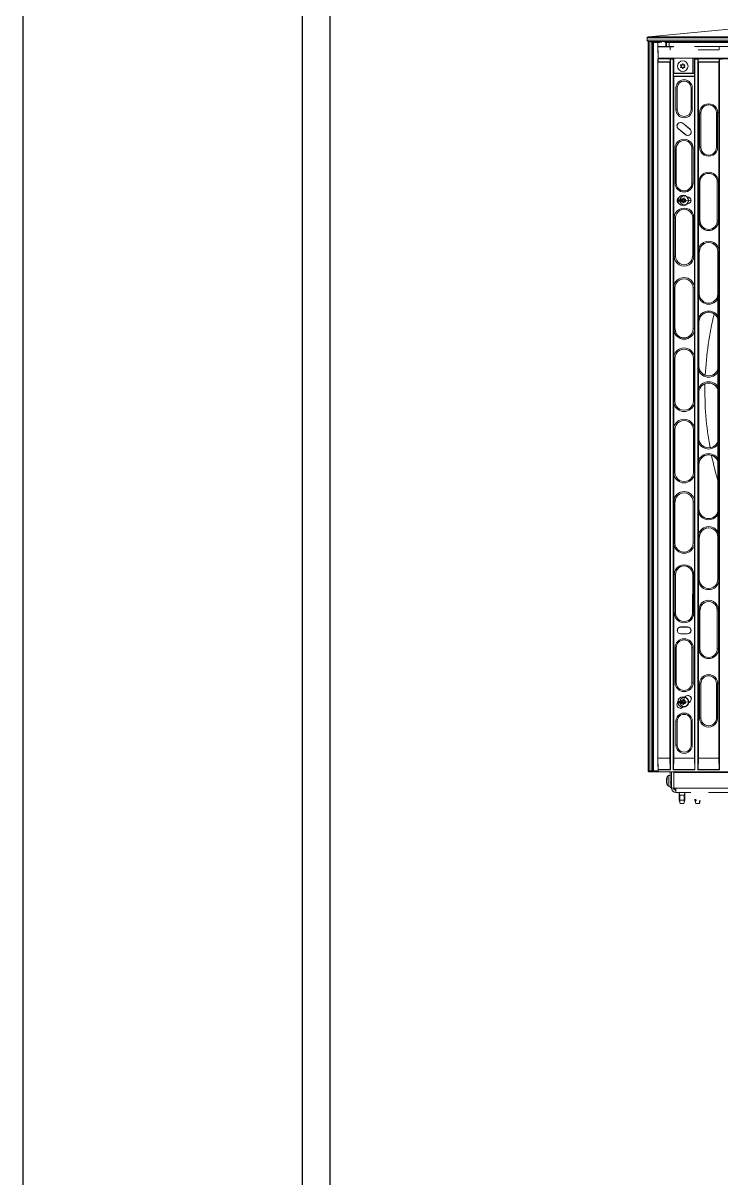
# Model space of a CAD drawing. Extents: x 43000 to 200282, y 3579 to 63943.
# Drawn here: x 111943 to 113194, y 33103 to 35173 of the extents above; entities that cross this region are included whole.
import ezdxf

# ---------------------------------------------------------------- set-up
doc = ezdxf.new("R2010")
doc.units = 0
doc.header["$MEASUREMENT"] = 0
doc.linetypes.add('PDF_IMPORT', pattern=[1, 0.8, -0.2])
doc.layers.get('0').update_dxf_attribs({"linetype": 'CONTINUOUS'})
doc.layers.add('NETLAC', color=6, linetype='CONTINUOUS', plot=False)
doc.layers.add('PDF5_Geometry', color=7, linetype='CONTINUOUS')

# ---------------------------------------------------------------- blocks, each defined once
blk = doc.blocks.new('pohlad vonkajšia')
at = {"layer": 'PDF5_Geometry', "lineweight": 13}
for points in [[(15997.3, 2769.8), (16078.9, 2777.6), (16160.4, 2782.3), (16241.9, 2784.7), (16323.3, 2785.7), (16404.8, 2786), (16486.3, 2786.1), (16567.8, 2786.1), (16567.8, 2784.3), (16567.8, 2778.9), (16567.8, 2769.8)], [(15996.8, 2766.9), (15996, 2766.9), (15996, 2768.9), (15996.8, 2768.9)], [(15996.8, 2766.8), (15996.6, 2765.9), (15996.8, 2765.8), (15996.8, 2765.8), (17138.8, 2765.8), (17138.9, 2765.9), (17138.9, 2765.8), (17139, 2765.9), (17138.9, 2766.8)], [(17139.7, 2768.9), (17139.7, 2766.9), (17138.9, 2766.9), (15996.8, 2766.9), (15996.8, 2766.8)], [(15997.8, 2112.1), (15997.1, 2112.1), (15996.8, 2112.1), (15996.8, 2765.8)], [(15996.8, 2764.8), (15996.8, 2764.8)], [(16007.7, 2765.8), (16000.7, 2765.8), (16000.2, 2765.8), (15997.8, 2765.8)], [(15997.8, 2765.8), (15997.8, 2765.8)], [(15997.8, 2765.8), (15997.8, 2112.1), (15999.7, 2112.1), (16000.4, 2112.1), (16000.7, 2112.1), (16001, 2112.1), (16001.7, 2112.1), (16005.9, 2112.1), (16001.7, 2112.1), (16001.7, 2765.8)], [(15999.7, 2764.8), (16000.4, 2764.8), (16000.7, 2764.8), (16001, 2764.8), (16001.7, 2764.8), (16007.7, 2764.8), (16007.7, 2765.8), (16008.7, 2765.8), (16015.8, 2765.8), (16015.8, 2765.6), (16015.8, 2764.8), (16013.2, 2764.8), (16012.9, 2764.8), (16012.7, 2764.8), (16012.4, 2764.8), (16011.8, 2764.8)], [(15999.7, 2112.1), (15999.7, 2765.8)], [(15999.7, 2764.8), (15999.7, 2764.8)], [(16000.2, 2764.8), (16000.2, 2765.8)], [(16002.5, 2765.8), (16002.5, 2765.8)], [(16005.6, 2765.8), (16005.6, 2762.9), (16005.9, 2752.8), (16005.9, 2752.6), (16005.9, 2752.5), (16005.9, 2750.7)], [(16005.6, 2765.8), (16005.6, 2759.8), (16005.6, 2759.8), (16005.9, 2750.7)], [(16008.7, 2764.8), (16008.7, 2765.8)], [(16012, 2765.8), (16012, 2765.8)], [(16012.7, 2764.8), (16012.7, 2761.1)], [(16015.8, 2764.8), (16013.2, 2764.8), (16013.2, 2761.1)], [(16014.7, 2765.8), (16014.7, 2765.8)], [(17113.2, 2765.8), (17113.2, 2765.6), (17113.2, 2764.8), (16015.8, 2764.8), (16015.8, 2761.1)], [(16019.9, 2761.1), (16005.6, 2761.1)], [(16019.4, 2760.8), (16016.8, 2760.8), (16016.7, 2760.8), (16016.6, 2760.8), (16016.5, 2760.9), (16005.8, 2760.9)], [(16016.5, 2760.9), (16016.5, 2758.3), (16016.3, 2758.1)], [(16657.3, 2761.1), (16038.3, 2761.1)], [(16041.4, 2760.8), (16041.5, 2760.8), (16041.6, 2760.8), (16041.7, 2760.9)], [(16060.4, 2758.3), (16041.7, 2758.3)], [(16060.4, 2760.9), (16060.4, 2758.3), (16060.2, 2758.1)], [(16005.9, 2111.3), (16005.6, 2120.3), (16005.6, 2120.4), (16005.6, 2747.8), (16005.6, 2750.3), (16005.8, 2750.1), (16005.8, 2747.5), (16005.6, 2747.3), (16005.6, 2123.4), (16005.9, 2113.4), (16005.9, 2113.2), (16005.9, 2113), (16005.9, 2111.2)], [(16019.9, 2750.3), (16005.6, 2750.3)], [(16005.6, 2747.3), (16016.3, 2747.3), (16016.3, 2123.4), (16005.6, 2123.4)], [(16019.6, 2750), (16019.5, 2750), (16019.4, 2750), (16016.8, 2750), (16016.7, 2750), (16016.6, 2750), (16016.5, 2750.1), (16005.8, 2750.1)], [(16016.5, 2747.5), (16005.8, 2747.5)], [(16005.9, 2750.7), (16005.9, 2750.7), (16005.9, 2750.7)], [(16675.7, 2750.7), (16005.9, 2750.7), (16675.7, 2750.7)], [(16016.8, 2750), (16016.8, 2113), (16005.9, 2113)], [(16016.5, 2750.1), (16016.5, 2747.5), (16016.3, 2747.3)], [(16016.6, 2750), (16016.6, 2113.4), (16016.3, 2123.4)], [(16016.7, 2750), (16016.7, 2113.2), (16016.8, 2113)], [(16038.8, 2750), (16038.8, 2113), (16019.4, 2113), (16019.4, 2750)], [(16019.4, 2113), (16019.5, 2113.2), (16019.5, 2750)], [(16038.5, 2737.1), (16019.7, 2737.1), (16019.9, 2737.4), (16019.9, 2749.7), (16019.9, 2750.3), (16019.6, 2750), (16019.6, 2113.4), (16019.9, 2123.4)], [(16037, 2737.4), (16037, 2750.7)], [(16038.2, 2750.7), (16038.2, 2737.4)], [(16038.3, 2734.4), (16038.5, 2734.6), (16038.5, 2737.1), (16038.3, 2737.4), (16038.3, 2749.7), (16038.3, 2750.3), (16038.6, 2750)], [(16657.3, 2750.3), (16038.3, 2750.3)], [(16063.3, 2750), (16060.8, 2750), (16060.7, 2750), (16060.6, 2750), (16060.4, 2750.1), (16041.7, 2750.1), (16041.6, 2750), (16041.5, 2750), (16041.4, 2750), (16038.8, 2750), (16038.7, 2750), (16038.6, 2750), (16038.6, 2113.4), (16038.3, 2123.4)], [(16038.7, 2750), (16038.7, 2113.2), (16038.8, 2113)], [(16060.8, 2750), (16060.8, 2113), (16041.4, 2113), (16041.4, 2750)], [(16041.4, 2113), (16041.5, 2113.2), (16041.5, 2750)], [(16041.6, 2750), (16041.6, 2113.4), (16060.6, 2113.4)], [(16041.9, 2747.3), (16041.7, 2747.5), (16041.7, 2750.1)], [(16060.4, 2747.5), (16041.7, 2747.5)], [(16060.8, 2113), (16060.7, 2113.2), (16060.7, 2750)], [(16019.7, 2737.1), (16019.7, 2734.6), (16019.9, 2734.4)], [(16019.7, 2734.6), (16038.5, 2734.6)], [(16038.3, 2737.4), (16019.9, 2737.4)], [(16022.9, 2724.1), (16022.9, 2704.7), (16022.9, 2724.1)], [(16058, 2670.9), (16058, 2701.9), (16058, 2670.9)], [(16023.3, 2623), (16035.1, 2623.6), (16023.3, 2623)], [(16027.9, 2622.5), (16024.4, 2622.5)], [(16031.8, 2620.2), (16032.2, 2620.2), (16032.2, 2620.1), (16031.7, 2620.1)], [(16031.8, 2626.4), (16032.2, 2626.4), (16032.2, 2626.3), (16031.8, 2626.3)], [(16036.8, 2573.3), (16036.8, 2607.7), (16036.8, 2573.3)], [(16041.9, 2577.3), (16041.9, 2539.7), (16041.9, 2537.5), (16041.9, 2537.5), (16041.9, 2517.9), (16041.9, 2517.1), (16041.9, 2514.4), (16041.9, 2474.8), (16041.9, 2472.6), (16041.9, 2471.2), (16041.9, 2454.7), (16041.9, 2453.7), (16041.9, 2450.8), (16041.9, 2410.5), (16041.9, 2408.3), (16041.9, 2406.6), (16041.9, 2390), (16041.9, 2389.3), (16041.9, 2386.5), (16041.9, 2346.9), (16041.9, 2344.7), (16041.9, 2343.3), (16041.9, 2323.8), (16041.9, 2322.3), (16041.9, 2321.5), (16041.9, 2283.9), (16041.9, 2281.7), (16041.9, 2281.7), (16041.9, 2123.4), (16041.6, 2113.4)], [(16060.2, 2539.7), (16059.7, 2539.7), (16059.4, 2539.7), (16059.4, 2577.3), (16059.7, 2577.3), (16060.2, 2577.3)], [(16038.3, 2508.2), (16037.6, 2508.2), (16037.2, 2508.2), (16037.2, 2544.9), (16037.6, 2544.9), (16038.3, 2544.9)], [(16041.9, 2474.8), (16042.2, 2474.8), (16042.3, 2474.8), (16042.3, 2514.4), (16042.2, 2514.4), (16041.9, 2514.4)], [(16060.2, 2474.8), (16059.9, 2474.8), (16059.8, 2474.8), (16059.8, 2514.4), (16059.9, 2514.4), (16060.2, 2514.4)], [(16019.9, 2443.6), (16020.4, 2443.6), (16020.7, 2443.6), (16020.7, 2481.6), (16020.4, 2481.6), (16019.9, 2481.6)], [(16038.3, 2443.6), (16037.7, 2443.6), (16037.5, 2443.6), (16037.5, 2481.6), (16037.7, 2481.6), (16038.3, 2481.6)], [(16041.9, 2410.5), (16042.1, 2410.5), (16042.2, 2410.5), (16042.2, 2450.8), (16042.1, 2450.8), (16041.9, 2450.8)], [(16060.2, 2410.5), (16060, 2410.5), (16059.9, 2410.5), (16059.9, 2450.8), (16060, 2450.8), (16060.2, 2450.8)], [(16019.9, 2417.7), (16020.4, 2417.7), (16020.7, 2417.7), (16020.7, 2379.7), (16020.4, 2379.7), (16019.9, 2379.7)], [(16038.3, 2417.7), (16037.7, 2417.7), (16037.5, 2417.7), (16037.5, 2379.7), (16037.7, 2379.7), (16038.3, 2379.7)], [(16041.9, 2386.5), (16042.2, 2386.5), (16042.3, 2386.5), (16042.3, 2346.9), (16042.2, 2346.9), (16041.9, 2346.9)], [(16060.2, 2386.5), (16059.9, 2386.5), (16059.8, 2386.5), (16059.8, 2346.9), (16059.9, 2346.9), (16060.2, 2346.9)], [(16019.9, 2353.1), (16020.6, 2353.1), (16020.9, 2353.1), (16020.9, 2316.3), (16020.6, 2316.3), (16019.9, 2316.3)], [(16038.3, 2353.1), (16037.6, 2353.1), (16037.2, 2353.1), (16037.2, 2316.3), (16037.6, 2316.3), (16038.3, 2316.3)], [(16041.9, 2321.5), (16042.5, 2321.5), (16042.7, 2321.5), (16042.7, 2283.9), (16042.5, 2283.9), (16041.9, 2283.9)], [(16060.2, 2321.5), (16059.7, 2321.5), (16059.4, 2321.5), (16059.4, 2283.9), (16059.7, 2283.9), (16060.2, 2283.9)], [(16058.8, 2221.4), (16058.8, 2256.1), (16058.8, 2221.4)], [(16036.1, 2191.2), (16036.1, 2222.4), (16036.1, 2191.2)], [(16023.3, 2173.4), (16035.1, 2174.1), (16023.3, 2173.4)], [(16029.6, 2178.3), (16030.5, 2179), (16030.6, 2178.9), (16029.8, 2178.2)], [(16032.9, 2173), (16034.3, 2174.1), (16034.4, 2174), (16032.8, 2172.8)], [(16028, 2169), (16027.6, 2168.8), (16027.6, 2168.9), (16027.8, 2169)], [(16022.9, 2156.5), (16022.9, 2135.1), (16022.9, 2156.5)], [(16035.3, 2135.1), (16035.3, 2156.5), (16035.3, 2135.1)], [(16060.2, 2123.4), (16041.9, 2123.4)], [(15996.8, 2112.1), (15996.8, 2112.1)], [(16005.9, 2113.4), (16016.6, 2113.4)], [(16016.7, 2113.2), (16005.9, 2113.2)], [(16005.9, 2111.2), (16005.9, 2111.3), (16005.9, 2111.2)], [(16675.7, 2111.2), (16005.9, 2111.2), (16675.7, 2111.2)], [(16038.7, 2113.2), (16019.5, 2113.2)], [(16019.6, 2113.4), (16038.6, 2113.4)], [(16060.7, 2113.2), (16041.5, 2113.2)], [(15997.8, 2111.1), (15997.8, 2111.1)], [(16015.7, 2111.1), (16000.7, 2111.1)], [(16010.7, 2111.1), (16010.7, 2111.1)], [(16013.5, 2104.2), (16013.3, 2104.2), (16013.3, 2104.2), (16013.4, 2104.2), (16013.4, 2104.3), (16013.5, 2104.3), (16013.5, 2104.3), (16013.5, 2104.3), (16013.5, 2104.2), (16013.5, 2104.2), (16013.5, 2104.1), (16013.5, 2104.1), (16013.5, 2104), (16013.4, 2103.9), (16013.4, 2103.8), (16013.3, 2103.6), (16013.3, 2103.5), (16013.3, 2103.3), (16013.3, 2103.2), (16013.3, 2103), (16013.3, 2102.9), (16013.3, 2102.8), (16013.3, 2102.7), (16013.4, 2102.5), (16013.4, 2102.4), (16013.5, 2102.2), (16013.5, 2102.2), (16013.5, 2102.1), (16013.5, 2102), (16013.5, 2102), (16013.5, 2101.9), (16013.5, 2101.9), (16013.4, 2102), (16013.4, 2102), (16013.3, 2102.1), (16013.3, 2102.1), (16013.3, 2102.1), (16013.3, 2102), (16013.3, 2101.8), (16013.3, 2101.8), (16013.3, 2101.6), (16013.4, 2101.4), (16013.4, 2101.2), (16013.5, 2101), (16013.5, 2101), (16013.5, 2100.9), (16013.5, 2100.9)], [(16013.5, 2102.1), (16013.3, 2102.1)], [(16016.7, 2107.9), (16014.8, 2107.9), (16014.8, 2107.9), (16016.7, 2107.9), (16014.8, 2107.9), (16014.8, 2106.5), (16014.8, 2103.1), (16014.8, 2099.8), (16014.8, 2098.4), (16016.7, 2098.4)], [(16014.8, 2107.9), (16014.8, 2107.9)], [(16017.8, 2105.6), (16017.7, 2105.6)], [(16019.8, 2111.1), (16019.8, 2111.1)], [(16019.8, 2110.6), (17115.5, 2110.6)], [(16019.8, 2105.6), (16019.8, 2105.6)], [(16019.8, 2105.5), (16019.8, 2105.5)], [(16019.8, 2105.5), (16019.8, 2105.5)], [(16017.7, 2100.7), (16017.8, 2100.7)], [(16019.8, 2100.7), (16019.8, 2100.7)], [(16021.8, 2096.6), (17113.5, 2096.6)], [(16024.8, 2092.6), (16024.8, 2085.9), (16025.6, 2082.7), (16026, 2082.7), (16027.2, 2082.7), (16028.4, 2082.7), (16028.9, 2082.7), (16029.6, 2085.9), (16029.6, 2092.6)], [(16025.4, 2083.3), (16025.4, 2090.2), (16024.8, 2092.3)], [(16029, 2083.3), (16029, 2090.2), (16029.6, 2092.3)], [(16024.8, 2090.2), (16029.6, 2090.2)], [(16029.6, 2085.9), (16028.9, 2085.9), (16027.2, 2085.9), (16025.5, 2085.9), (16024.8, 2085.9)], [(16038.8, 2086.6), (16038.8, 2085.9), (16039.5, 2082.7), (16040, 2082.7), (16041.2, 2082.7), (16042.3, 2082.7), (16042.8, 2082.7), (16043.5, 2085.4)], [(16040.4, 2085.9), (16039.2, 2085.9), (16038.8, 2085.9)], [(16039.4, 2083.3), (16039.4, 2086.6)], [(16043, 2083.3), (16043, 2085.4)]]:
    blk.add_lwpolyline(points, dxfattribs=at)
for points in [[(17138.9, 2768.9), (17139.7, 2768.9), (15996.8, 2768.9), (15996.8, 2769.5), (15996.8, 2769.8), (17138.9, 2769.8), (17138.9, 2769.5)], [(16026.1, 2744.8), (16026.3, 2744.7), (16026.5, 2744.7), (16026.7, 2744.6), (16026.9, 2744.6), (16027.1, 2744.6), (16027.2, 2744.7), (16027.4, 2744.8), (16027.4, 2744.9), (16027.4, 2744.9), (16027.5, 2745.1), (16027.6, 2745.3), (16027.6, 2745.5), (16027.7, 2745.7), (16027.7, 2745.7), (16027.8, 2745.8), (16027.9, 2745.8), (16027.9, 2745.8), (16028, 2745.8), (16028, 2745.7), (16028, 2745.7), (16028.1, 2745.5), (16028.1, 2745.3), (16028.2, 2745.1), (16028.3, 2744.9), (16028.4, 2744.8), (16028.5, 2744.7), (16028.6, 2744.6), (16028.8, 2744.6), (16028.8, 2744.6), (16029, 2744.6), (16029.2, 2744.7), (16029.4, 2744.7), (16029.6, 2744.8), (16029.7, 2744.8), (16029.7, 2744.7), (16029.8, 2744.7), (16029.8, 2744.6), (16029.8, 2744.5), (16029.8, 2744.5), (16029.8, 2744.5), (16029.6, 2744.3), (16029.5, 2744.2), (16029.3, 2744.1), (16029.2, 2743.9), (16029.1, 2743.7), (16029.1, 2743.6), (16029.1, 2743.4), (16029.2, 2743.3), (16029.2, 2743.2), (16029.3, 2743.1), (16029.5, 2743), (16029.6, 2742.8), (16029.8, 2742.7), (16029.8, 2742.6), (16029.8, 2742.6), (16029.8, 2742.5), (16029.7, 2742.4), (16029.7, 2742.4), (16029.6, 2742.4), (16029.4, 2742.4), (16029.2, 2742.5), (16029, 2742.5), (16028.8, 2742.6), (16028.7, 2742.6), (16028.5, 2742.5), (16028.4, 2742.4), (16028.3, 2742.3), (16028.3, 2742.2), (16028.2, 2742), (16028.1, 2741.8), (16028.1, 2741.6), (16028, 2741.5), (16028, 2741.4), (16027.9, 2741.4), (16027.9, 2741.4), (16027.8, 2741.4), (16027.8, 2741.4), (16027.7, 2741.4), (16027.7, 2741.5), (16027.6, 2741.6), (16027.6, 2741.8), (16027.5, 2742), (16027.4, 2742.2), (16027.4, 2742.4), (16027.3, 2742.5), (16027.1, 2742.6), (16026.9, 2742.6), (16026.9, 2742.6), (16026.7, 2742.5), (16026.5, 2742.5), (16026.3, 2742.4), (16026.1, 2742.4), (16026, 2742.4), (16026, 2742.4), (16025.9, 2742.5), (16025.9, 2742.5), (16025.9, 2742.6), (16025.9, 2742.7), (16025.9, 2742.7), (16026.1, 2742.8), (16026.2, 2743), (16026.3, 2743.1), (16026.5, 2743.2), (16026.6, 2743.4), (16026.6, 2743.6), (16026.6, 2743.7), (16026.5, 2743.9), (16026.5, 2743.9), (16026.3, 2744.1), (16026.2, 2744.2), (16026.1, 2744.3), (16025.9, 2744.5), (16025.9, 2744.5), (16025.9, 2744.6), (16025.9, 2744.7), (16026, 2744.7), (16026, 2744.8), (16026.1, 2744.8)], [(16034.4, 2687.1), (16034.3, 2687), (16027.8, 2692.4), (16027.9, 2692.5)], [(16030.3, 2682.2), (16023.8, 2687.7), (16023.9, 2687.8), (16030.4, 2682.3)], [(16027.9, 2623.3), (16026.2, 2623.3), (16025.2, 2623.3), (16025.9, 2623.3)], [(16025.6, 2623.1), (16027.9, 2623.2), (16025.4, 2623.1), (16025.2, 2623.1)], [(16026.5, 2624.5), (16026.6, 2624.4), (16026.9, 2624.4), (16027, 2624.3), (16027.3, 2624.3), (16027.4, 2624.3), (16027.6, 2624.4), (16027.7, 2624.5), (16027.8, 2624.6), (16027.8, 2624.6), (16027.9, 2624.8), (16027.9, 2625), (16028, 2625.2), (16028, 2625.4), (16028.1, 2625.4), (16028.1, 2625.5), (16028.2, 2625.5), (16028.3, 2625.5), (16028.3, 2625.4), (16028.4, 2625.4), (16028.4, 2625.2), (16028.5, 2625), (16028.6, 2624.8), (16028.6, 2624.6), (16028.7, 2624.5), (16028.8, 2624.4), (16029, 2624.3), (16029.1, 2624.3), (16029.2, 2624.3), (16029.4, 2624.3), (16029.6, 2624.4), (16029.8, 2624.4), (16030, 2624.5), (16030, 2624.5), (16030.1, 2624.4), (16030.1, 2624.4), (16030.1, 2624.3), (16030.1, 2624.3), (16030.1, 2624.2), (16030.1, 2624.2), (16030, 2624), (16029.8, 2623.9), (16029.7, 2623.7), (16029.6, 2623.6), (16029.5, 2623.4), (16029.5, 2623.3), (16029.5, 2623.1), (16029.6, 2623), (16029.6, 2623), (16029.7, 2622.8), (16029.8, 2622.7), (16030, 2622.5), (16030.1, 2622.4), (16030.1, 2622.3), (16030.1, 2622.2), (16030.1, 2622.2), (16030.1, 2622.1), (16030, 2622.1), (16030, 2622.1), (16030, 2622.1), (16029.8, 2622.1), (16029.6, 2622.2), (16029.4, 2622.2), (16029.2, 2622.2), (16029, 2622.2), (16028.8, 2622.2), (16028.7, 2622.1), (16028.6, 2621.9), (16028.6, 2621.7), (16028.5, 2621.6), (16028.4, 2621.4), (16028.4, 2621.2), (16028.3, 2621.1), (16028.3, 2621.1), (16028.2, 2621.1), (16028.2, 2621.1), (16028.1, 2621.1), (16028, 2621.1), (16028, 2621.2), (16028, 2621.4), (16027.9, 2621.6), (16027.9, 2621.7), (16027.8, 2621.9), (16027.7, 2622.1), (16027.6, 2622.2), (16027.4, 2622.2), (16027.3, 2622.2), (16027.3, 2622.2), (16027, 2622.2), (16026.9, 2622.2), (16026.6, 2622.1), (16026.5, 2622.1), (16026.4, 2622.1), (16026.3, 2622.1), (16026.3, 2622.2), (16026.3, 2622.2), (16026.2, 2622.3), (16026.3, 2622.3), (16026.3, 2622.4), (16026.4, 2622.5), (16026.6, 2622.7), (16026.7, 2622.8), (16026.9, 2623), (16026.9, 2623.1), (16026.9, 2623.3), (16026.9, 2623.4), (16026.9, 2623.6), (16026.9, 2623.6), (16026.7, 2623.7), (16026.6, 2623.9), (16026.4, 2624), (16026.3, 2624.2), (16026.3, 2624.3), (16026.3, 2624.3), (16026.3, 2624.4), (16026.3, 2624.4), (16026.4, 2624.5), (16026.4, 2624.5)], [(16032.2, 2241.1), (16032.2, 2241), (16026, 2241), (16026, 2241.1)], [(16032.2, 2234.8), (16026, 2234.8), (16026, 2235), (16032.2, 2235)], [(16025.2, 2173.8), (16026.2, 2173.8), (16027.9, 2173.8), (16025.9, 2173.8)], [(16025.6, 2173.6), (16027.9, 2173.7), (16025.4, 2173.5), (16025.2, 2173.5)], [(16030.1, 2174.7), (16030, 2174.5), (16029.8, 2174.4), (16029.7, 2174.2), (16029.6, 2174.1), (16029.5, 2173.9), (16029.5, 2173.8), (16029.5, 2173.6), (16029.6, 2173.5), (16029.6, 2173.4), (16029.7, 2173.3), (16029.8, 2173.1), (16030, 2173), (16030.1, 2172.9), (16030.1, 2172.8), (16030.1, 2172.7), (16030.1, 2172.7), (16030.1, 2172.6), (16030, 2172.6), (16030, 2172.6), (16030, 2172.6), (16029.8, 2172.6), (16029.6, 2172.7), (16029.4, 2172.7), (16029.2, 2172.7), (16029, 2172.7), (16028.8, 2172.7), (16028.7, 2172.6), (16028.6, 2172.4), (16028.6, 2172.4), (16028.6, 2172.2), (16028.5, 2172), (16028.4, 2171.9), (16028.4, 2171.7), (16028.3, 2171.6), (16028.3, 2171.6), (16028.2, 2171.6), (16028.2, 2171.6), (16028.1, 2171.6), (16028, 2171.6), (16028, 2171.7), (16028, 2171.9), (16027.9, 2172), (16027.9, 2172.2), (16027.8, 2172.4), (16027.7, 2172.6), (16027.6, 2172.7), (16027.4, 2172.7), (16027.3, 2172.7), (16027.3, 2172.7), (16027, 2172.7), (16026.9, 2172.7), (16026.6, 2172.6), (16026.5, 2172.6), (16026.4, 2172.6), (16026.3, 2172.6), (16026.3, 2172.6), (16026.3, 2172.7), (16026.2, 2172.8), (16026.3, 2172.8), (16026.3, 2172.9), (16026.4, 2173), (16026.6, 2173.1), (16026.7, 2173.3), (16026.9, 2173.4), (16026.9, 2173.6), (16026.9, 2173.8), (16026.9, 2173.9), (16026.9, 2174.1), (16026.7, 2174.2), (16026.6, 2174.4), (16026.4, 2174.5), (16026.3, 2174.7), (16026.3, 2174.7), (16026.3, 2174.8), (16026.3, 2174.9), (16026.3, 2174.9), (16026.4, 2175), (16026.4, 2175), (16026.5, 2175), (16026.6, 2174.9), (16026.9, 2174.9), (16027, 2174.8), (16027.3, 2174.8), (16027.4, 2174.8), (16027.6, 2174.8), (16027.7, 2175), (16027.8, 2175.1), (16027.8, 2175.1), (16027.9, 2175.3), (16027.9, 2175.5), (16028, 2175.7), (16028, 2175.9), (16028.1, 2175.9), (16028.1, 2176), (16028.2, 2176), (16028.3, 2176), (16028.3, 2175.9), (16028.4, 2175.9), (16028.4, 2175.9), (16028.4, 2175.7), (16028.5, 2175.5), (16028.6, 2175.3), (16028.6, 2175.1), (16028.7, 2175), (16028.8, 2174.9), (16029, 2174.8), (16029.1, 2174.8), (16029.2, 2174.8), (16029.4, 2174.8), (16029.6, 2174.9), (16029.8, 2174.9), (16030, 2175), (16030, 2175), (16030.1, 2174.9), (16030.1, 2174.9), (16030.1, 2174.8), (16030.1, 2174.8)], [(16013.3, 2102.1), (16013.5, 2102.1)], [(16013.5, 2105.2), (16013.5, 2105.3), (16013.5, 2105.3), (16013.5, 2105.3), (16013.5, 2105.3)], [(16017.7, 2102.1), (16017.7, 2097.1), (16016.7, 2097.1), (16016.7, 2102.1)], [(16017.7, 2105.5), (16017.8, 2105.5)]]:
    blk.add_lwpolyline(points, close=True, dxfattribs=at)
for points in [[(16000.7, 2765.8), (16000.7, 2112.1), (16000.7, 2111.1), (15997.8, 2111.1), (16010.7, 2111.1), (16015.8, 2111.1, -0.417221), (16016.7, 2110.1), (16016.7, 2102.1)], [(16042.7, 2539.7, 1.001236), (16059.4, 2539.7, -1.001236), (16042.7, 2539.7), (16042.7, 2577.3), (16042.5, 2577.3), (16041.9, 2577.3), (16041.9, 2578.1), (16041.9, 2579.6), (16041.9, 2747.3), (16060.2, 2747.3), (16060.2, 2579.6), (16060.2, 2579.5), (16060.2, 2577.3), (16060.2, 2539.7), (16060.2, 2538.9), (16060.2, 2537.5), (16060.2, 2517.9), (16060.2, 2516.5), (16060.2, 2514.4), (16060.2, 2474.8), (16060.2, 2472), (16060.2, 2471.2), (16060.2, 2454.7), (16060.2, 2453), (16060.2, 2450.8), (16060.2, 2410.5), (16060.2, 2407.5), (16060.2, 2406.6), (16060.2, 2390), (16060.2, 2388.7), (16060.2, 2386.5), (16060.2, 2346.9), (16060.2, 2344.1), (16060.2, 2343.3), (16060.2, 2323.8), (16060.2, 2323.8), (16060.2, 2321.5), (16060.2, 2283.9), (16060.2, 2283.1), (16060.2, 2281.7), (16060.2, 2123.4), (16060.6, 2113.4), (16060.4, 2750.1), (16060.4, 2747.5), (16060.2, 2747.3)], [(16020.9, 2544.9, -1.00147), (16037.2, 2544.9), (16037.2, 2508.2, -1.002524), (16020.9, 2508.2), (16020.9, 2544.9), (16020.6, 2544.9), (16019.9, 2544.9), (16019.9, 2545.8), (16019.9, 2734.4), (16038.3, 2734.4), (16038.3, 2545.8), (16038.3, 2544.9), (16038.3, 2508.2), (16038.3, 2507.2), (16038.3, 2484), (16038.3, 2481.6), (16038.3, 2443.6), (16038.3, 2441.3), (16038.3, 2420), (16038.3, 2417.7), (16038.3, 2379.7), (16038.3, 2377.3), (16038.3, 2354), (16038.3, 2353.1), (16038.3, 2316.3), (16038.3, 2315.4), (16038.3, 2123.4), (16019.9, 2123.4), (16019.9, 2315.4), (16019.9, 2316.3), (16019.9, 2353.1), (16019.9, 2354), (16019.9, 2377.3), (16019.9, 2379.7), (16019.9, 2417.7), (16019.9, 2420), (16019.9, 2441.3), (16019.9, 2443.6), (16019.9, 2481.6), (16019.9, 2484), (16019.9, 2507.2), (16019.9, 2508.2), (16019.9, 2544.9)], [(16035.3, 2724.1, 0.998623), (16022.9, 2724.1, -0.998623), (16035.3, 2724.1), (16035.3, 2704.7), (16035.3, 2724.1), (16035.7, 2724.1), (16036.4, 2724.1), (16036.4, 2704.7), (16035.7, 2704.7), (16035.3, 2704.7, -0.999037), (16022.9, 2704.7), (16022.5, 2704.7), (16021.8, 2704.7), (16021.8, 2724.1), (16022.5, 2724.1), (16022.9, 2724.1)], [(16044.1, 2670.9, 1.000044), (16058.1, 2670.9, -1.000044), (16044.1, 2670.9), (16044.1, 2701.9), (16044.1, 2670.9), (16043.8, 2670.9), (16043, 2670.9), (16043, 2701.9), (16043.8, 2701.9), (16044.1, 2701.9, -1.001288), (16058, 2701.9), (16058.4, 2701.9), (16059.1, 2701.9), (16059.1, 2670.9), (16058.4, 2670.9), (16058, 2670.9)], [(16022.7, 2690.1, -0.416209), (16025.8, 2693.1, 0.698104), (16023.9, 2687.7)], [(16032.3, 2681.6, 0.415465), (16035.4, 2684.7, 0.222497), (16034.4, 2687.1)], [(16036.1, 2670, 1.001553), (16022.1, 2670, -1.001553), (16036.1, 2670), (16036.4, 2670), (16037.2, 2670), (16037.2, 2638.8), (16036.4, 2638.8), (16036.1, 2638.8), (16036.1, 2670), (16036.1, 2638.8, -0.998394), (16022, 2638.8), (16021.7, 2638.8), (16021, 2638.8), (16021, 2670), (16021.7, 2670), (16022, 2670), (16022, 2638.8), (16022, 2670)], [(16058.8, 2639.8, 0.999174), (16043.3, 2639.8, -0.999174), (16058.8, 2639.8), (16059.1, 2639.8), (16059.9, 2639.8), (16059.9, 2605.1), (16059.1, 2605.1), (16058.8, 2605.1), (16058.8, 2639.8), (16058.8, 2605.1, -0.998843), (16043.3, 2605.1), (16043, 2605.1), (16042.2, 2605.1), (16042.2, 2639.8), (16043, 2639.8), (16043.3, 2639.8), (16043.3, 2605.1), (16043.3, 2639.8)], [(16024.4, 2623.7), (16027.7, 2623.7, -0.337926), (16029.2, 2624.8)], [(16029.2, 2621.7, 0.41947), (16030.7, 2623.3, -1.001472), (16027.9, 2623.3)], [(16021.4, 2573.3, 1.003147), (16036.7, 2573.3, -1.003147), (16021.4, 2573.3), (16021.4, 2607.7), (16021.4, 2573.3), (16021.1, 2573.3), (16020.3, 2573.3), (16020.3, 2607.7), (16021.1, 2607.7), (16021.4, 2607.7, -1.002014), (16036.8, 2607.7), (16037.1, 2607.7), (16037.9, 2607.7), (16037.9, 2573.3), (16037.1, 2573.3), (16036.8, 2573.3)], [(16041.9, 2539.7), (16042.5, 2539.7), (16042.7, 2539.7), (16042.7, 2577.3, -1.002266), (16059.4, 2577.3, 1.002266), (16042.8, 2577.3)], [(16019.9, 2508.2), (16020.6, 2508.2), (16020.9, 2508.2), (16020.9, 2544.9, -1.00147), (16037.2, 2544.9)], [(16042.3, 2474.8, 0.996049), (16059.8, 2474.8, -0.996049), (16042.3, 2474.8), (16042.3, 2514.4, -0.996066), (16059.8, 2514.4), (16059.8, 2474.8)], [(16020.7, 2443.6, 1.003239), (16037.4, 2443.6, -1.003239), (16020.7, 2443.6), (16020.7, 2481.6, -1.001916), (16037.5, 2481.6), (16037.5, 2443.6)], [(16042.2, 2410.5, 0.997886), (16060, 2410.5, -0.997886), (16042.2, 2410.5), (16042.2, 2450.8, -0.998828), (16059.9, 2450.8, 0.998828), (16042.2, 2450.8)], [(16037.5, 2379.7, -1.001916), (16020.7, 2379.7), (16020.7, 2417.7, -1.001636), (16037.5, 2417.7), (16037.5, 2379.7, -1.001614), (16020.7, 2379.7)], [(16042.3, 2346.9, 0.999207), (16059.8, 2346.9, -0.999207), (16042.3, 2346.9), (16042.3, 2386.5, -0.999186), (16059.8, 2386.5, 0.999186), (16042.3, 2386.5)], [(16020.9, 2316.3, 1.002854), (16037.2, 2316.3, -1.002854), (16020.9, 2316.3), (16020.9, 2353.1, -1.001142), (16037.2, 2353.1), (16037.2, 2316.3)], [(16042.7, 2283.9, 1.000911), (16059.4, 2283.9, -1.000911), (16042.7, 2283.9), (16042.7, 2321.5, -1.002266), (16059.4, 2321.5, 1.002266), (16042.8, 2321.6)], [(16021.4, 2288, -1.000255), (16036.8, 2288), (16037.1, 2288), (16037.9, 2288), (16037.9, 2253.5), (16037.1, 2253.5), (16036.8, 2253.5), (16036.8, 2288), (16036.7, 2253.5, -1.001349), (16021.4, 2253.5), (16021.1, 2253.5), (16020.3, 2253.5), (16020.3, 2288), (16021.1, 2288), (16021.4, 2288), (16021.4, 2253.5), (16021.4, 2288, -0.999921), (16036.8, 2288)], [(16043.3, 2221.4, 0.997437), (16058.8, 2221.5, -0.997437), (16043.3, 2221.4), (16043.3, 2256.1), (16043.3, 2221.4), (16043, 2221.4), (16042.2, 2221.4), (16042.2, 2256.1), (16043, 2256.1), (16043.3, 2256.1, -1.00026), (16058.8, 2256.1), (16059.1, 2256.1), (16059.9, 2256.1), (16059.9, 2221.4), (16059.1, 2221.4), (16058.8, 2221.4)], [(16032.2, 2235, 0.415692), (16035.2, 2238, 0.414779), (16032.2, 2241, -0.411355), (16035.3, 2238)], [(16022, 2191.2, 0.999972), (16036.1, 2191.2, -0.999972), (16022, 2191.2), (16022, 2222.4), (16022, 2191.2), (16021.7, 2191.2), (16021, 2191.2), (16021, 2222.4), (16021.7, 2222.4), (16022, 2222.4, -0.998757), (16036.1, 2222.4), (16036.4, 2222.4), (16037.2, 2222.4), (16037.2, 2191.2), (16036.4, 2191.2), (16036.1, 2191.2)], [(16058, 2190.3, 0.999333), (16044.1, 2190.3, -0.999333), (16058, 2190.3), (16058.4, 2190.3), (16059.1, 2190.3), (16059.1, 2159.4), (16058.4, 2159.4), (16058, 2159.4), (16058, 2190.3), (16058, 2159.4, -1.001651), (16044.1, 2159.4), (16043.8, 2159.4), (16043, 2159.4), (16043, 2190.3), (16043.8, 2190.3), (16044.1, 2190.3), (16044.1, 2159.4), (16044.1, 2190.3)], [(16027.9, 2173), (16024.4, 2173, -1.006343), (16024.4, 2174.2), (16027.7, 2174.2)], [(16027.9, 2173.8, 0.992682), (16030.5, 2173.8, 0.415211), (16029.2, 2175.3)], [(16035.6, 2176.5, -0.233979), (16034.3, 2174.1, 0.227801), (16035.5, 2176.5, 0.628404), (16030.5, 2178.9)], [(16022.9, 2135.1, 1.003408), (16035.3, 2135.1, -1.003408), (16022.9, 2135.1), (16022.5, 2135.1), (16021.8, 2135.1), (16021.8, 2156.5), (16022.5, 2156.5), (16022.9, 2156.5, -1.004792), (16035.3, 2156.5), (16035.7, 2156.5), (16036.4, 2156.5), (16036.4, 2135.1), (16035.7, 2135.1), (16035.3, 2135.1)], [(16017.7, 2102.1), (16017.7, 2110.1, 0.146059), (16017.5, 2111.1), (16017.8, 2111.2), (16017.8, 2096.6), (16019.8, 2096.6), (16019.8, 2111.2), (16019.8, 2110.9), (16019.8, 2110.6), (16019.8, 2096.6), (16021.8, 2096.6), (16021.8, 2093.8), (16021.8, 2092.6), (16035.1, 2092.6)], [(16051, 2092.6), (17113.5, 2092.6), (17113.5, 2093.8), (17113.5, 2096.6), (17115.5, 2096.6), (17115.5, 2110.6), (17115.5, 2110.9), (17115.5, 2111.2), (17115.5, 2096.6), (17117.5, 2096.6), (17117.5, 2111.1), (17117.8, 2111.1), (17118.8, 2111.2, 0.136441), (17118.5, 2110.1), (17118.5, 2108.1)], [(16014.8, 2107.9, 0.09613), (16013.5, 2105.4, -0.092102), (16014.8, 2107.9, 0.090119), (16013.5, 2105.2), (16013.4, 2105.1), (16013.4, 2104.8), (16013.3, 2104.7), (16013.3, 2104.5), (16013.3, 2104.3), (16013.3, 2104.2), (16013.3, 2104.2)]]:
    blk.add_lwpolyline(points, format="xyb", dxfattribs=at)
at = {"layer": 'PDF5_Geometry', "linetype": 'PDF_IMPORT', "lineweight": 13, "ltscale": 0.002441}
blk.add_lwpolyline([(16025.2, 2623.3), (16029.2, 2623.3), (16029.2, 2627.2)], dxfattribs=at)
at = {"layer": 'PDF5_Geometry', "lineweight": 13}
for points in [[(16032.2, 2620.2, 0.414751), (16035.2, 2623.3, -0.41343)], [(16026, 2241, 0.998321), (16026, 2235, -0.992622)]]:
    blk.add_lwpolyline(points, format="xyb", close=True, dxfattribs=at)
at = {"layer": 'PDF5_Geometry', "linetype": 'PDF_IMPORT', "lineweight": 13, "ltscale": 0.091417}
blk.add_lwpolyline([(16059.4, 2283.9), (16059.4, 2577.3)], dxfattribs=at)
at = {"layer": 'PDF5_Geometry', "linetype": 'PDF_IMPORT', "lineweight": 13, "ltscale": 0.00252}
blk.add_lwpolyline([(16029.2, 2177.8), (16029.2, 2173.8), (16025.2, 2173.8)], dxfattribs=at)
at = {"layer": 'PDF5_Geometry', "lineweight": 13}
for centre, radius in [((16027.9, 2743.6), 4.73), ((16028.2, 2623.3), 4.74), ((16029.2, 2623.3), 3.98), ((16028.2, 2173.8), 4.74), ((16029.2, 2173.7), 4.01)]:
    blk.add_circle(centre, radius, dxfattribs=at)
for centre, radius, start, end in [((16029.1, 2724.1), 7.34, 0.0492, 180.0086), ((16029.1, 2704.7), 7.33, 180.0981, 359.8439), ((16029.1, 2704.7), 6.23, 180.0212, 359.9108), ((16051.1, 2701.9), 8.06, 359.8737, 180.205), ((16051.1, 2701.9), 6.96, 359.9109, 180.0585), ((16032.4, 2684.6), 3.15, 229.7454, 0.3067), ((16029.1, 2670), 8.16, 0.0896, 180.1186), ((16051.1, 2670.9), 8.05, 179.795, 0.1263), ((16051.1, 2639.8), 8.83, 359.9278, 180.0482), ((16029.1, 2638.8), 8.1, 179.9169, 359.8743), ((16029.1, 2638.8), 7.02, 180.0318, 359.8475), ((16026.1, 2623.2), 3.25, 125.3194, 179.132), ((16026, 2623.3), 3.08, 129.3926, 231.7044), ((16029.1, 2607.7), 8.78, 0.0412, 180.0798), ((16029.1, 2607.7), 7.69, 359.9537, 180.1842), ((16051.1, 2605.1), 8.83, 180.0412, 359.9828), ((16051.1, 2605.1), 7.74, 180.08, 359.9473), ((16051.1, 2577.3), 9.41, 13.7259, 166.1189), ((16029.1, 2573.3), 8.79, 179.8884, 359.9912), ((16029.1, 2544.9), 9.27, 5.7635, 174.4028), ((16051.1, 2539.7), 9.45, 193.6969, 346.2268), ((16051.1, 2514.4), 9.79, 21.1611, 158.8273), ((16051.1, 2514.3), 8.75, 0.2137, 179.7621), ((16330, 2454), 282.2, 166.153, 177.4502), ((16029.1, 2508.2), 9.27, 185.6326, 354.3781), ((16029.1, 2508.1), 8.12, 179.8294, 0.1182), ((16029.1, 2481.5), 9.55, 14.7314, 165.4732), ((16029.1, 2481.6), 8.39, 359.903, 180.1223), ((16051, 2474.8), 9.9, 270.2353, 338.5331), ((16051.1, 2450.8), 9.95, 23.1905, 156.6921), ((16329, 2452.5), 281.3, 178.6713, 190.3966), ((16029.1, 2443.6), 9.5, 194.2448, 345.5886), ((16029, 2417.6), 9.55, 14.4818, 165.7237), ((16029.1, 2417.7), 8.38, 359.9191, 180.1064), ((16051.1, 2410.5), 9.99, 203.3314, 336.6244), ((16051, 2386.4), 9.89, 21.4234, 158.8737), ((16331.8, 2451.8), 283.9, 191.5915, 196.6542), ((16029.1, 2379.7), 9.51, 194.2103, 345.7142), ((16029.1, 2353.1), 9.28, 5.8399, 174.3255), ((16029.1, 2353.1), 8.14, 359.9607, 180.0915), ((16051, 2346.9), 9.78, 201.1239, 338.5874), ((16051.1, 2321.5), 9.46, 13.8731, 166.1543), ((16029.1, 2316.3), 9.24, 185.4768, 354.4551), ((16029.1, 2288), 8.78, 0.0421, 180.0788), ((16051.1, 2283.9), 9.41, 193.5193, 346.1377), ((16051, 2256.1), 8.85, 359.9138, 180.0623), ((16051.1, 2256.1), 7.73, 359.9714, 180.0011), ((16029.1, 2253.5), 8.76, 179.9212, 359.9579), ((16029.1, 2253.5), 7.64, 179.8535, 0.0079), ((16029.1, 2222.4), 8.14, 0.2032, 180.0056), ((16029.1, 2222.4), 7.05, 0.1315, 179.989), ((16051.1, 2221.5), 8.84, 180.1111, 359.9128), ((16051.1, 2190.3), 8.06, 359.9704, 180.1084), ((16029.1, 2191.2), 8.13, 179.9773, 359.8142), ((16025.6, 2171.3), 3.06, 134.8281, 180.3158), ((16029.1, 2156.6), 7.32, 359.876, 180.1822), ((16025.8, 2171.2), 3.08, 269.5591, 307.623), ((16029.1, 2156.6), 6.22, 359.7603, 180.3081), ((16051, 2159.4), 8.04, 179.8128, 0.1084), ((16051.1, 2159.4), 6.98, 179.9207, 0.1097), ((16029.1, 2135.1), 7.32, 179.9034, 0.0386), ((15997.8, 2112.1), 0.995, 179.4086, 270.5915), ((16021.8, 2096.6), 4, 179.9699, 269.7816), ((16021.9, 2096.6), 2.01, 179.8367, 267.6463)]:
    blk.add_arc(centre, radius, start, end, dxfattribs=at)
for points in [[(15996.8, 2769.8), (15996.2, 2769.8), (15995.8, 2769.4), (15995.8, 2768.9)], [(15995.8, 2766.9), (15995.8, 2766.4), (15996.1, 2765.9), (15996.6, 2765.9)], [(15997.8, 2765.8), (15997.2, 2765.8), (15996.8, 2765.4), (15996.8, 2764.8)], [(16027.9, 2692.5), (16027.3, 2693), (16026.5, 2693.2), (16025.8, 2693.2)], [(16027.8, 2692.4), (16027.2, 2692.9), (16026.5, 2693.1), (16025.8, 2693.1)], [(16022.7, 2690.1), (16022.7, 2689.1), (16023.1, 2688.3), (16023.8, 2687.7)], [(16030.4, 2682.3), (16031, 2681.8), (16031.7, 2681.6), (16032.3, 2681.6)], [(16035.4, 2684.7), (16035.4, 2685.6), (16035, 2686.4), (16034.3, 2687)], [(16022.8, 2623.3), (16022.8, 2622.2), (16023.4, 2621.2), (16024.3, 2620.6)], [(16024.4, 2623.7), (16024.1, 2623.7), (16023.8, 2623.4), (16023.8, 2623.1)], [(16023.8, 2623.1), (16023.8, 2622.8), (16024.1, 2622.5), (16024.4, 2622.5)], [(16029.2, 2624.6), (16028.5, 2624.6), (16027.9, 2624), (16027.9, 2623.3)], [(16027.9, 2622.5), (16028.2, 2622), (16028.7, 2621.7), (16029.2, 2621.7)], [(16030.7, 2623.3), (16030.7, 2624.1), (16030.1, 2624.8), (16029.2, 2624.8)], [(16030.5, 2623.3), (16030.5, 2624), (16029.9, 2624.6), (16029.2, 2624.6)], [(16035.3, 2623.3), (16035.3, 2625), (16033.9, 2626.4), (16032.2, 2626.4)], [(16035.2, 2623.3), (16035.2, 2624.9), (16033.9, 2626.3), (16032.2, 2626.3)], [(16041.9, 2471.2), (16043.4, 2467.4), (16047.1, 2465), (16051.1, 2464.9)], [(16032.2, 2234.8), (16033.9, 2234.8), (16035.3, 2236.3), (16035.3, 2238)], [(16023.5, 2173.3), (16023, 2172.7), (16022.7, 2172), (16022.7, 2171.3)], [(16029.2, 2175.3), (16028.5, 2175.3), (16027.9, 2174.8), (16027.7, 2174.2)], [(16029.2, 2175.1), (16028.5, 2175.1), (16027.9, 2174.5), (16027.9, 2173.8)], [(16030.5, 2173.8), (16030.5, 2174.5), (16029.9, 2175.1), (16029.2, 2175.1)], [(16029.2, 2172.2), (16030.1, 2172.2), (16030.7, 2172.9), (16030.7, 2173.8)], [(16032.4, 2179.6), (16031.7, 2179.6), (16031, 2179.4), (16030.5, 2179)], [(16035.6, 2176.5), (16035.6, 2178.2), (16034.2, 2179.6), (16032.4, 2179.6)], [(16022.6, 2171.3), (16022.6, 2169.5), (16024, 2168.2), (16025.7, 2168.2)], [(16022.7, 2171.3), (16022.7, 2169.6), (16024.1, 2168.3), (16025.7, 2168.3)], [(16025.7, 2168.3), (16026.4, 2168.3), (16027.1, 2168.5), (16027.6, 2168.9)], [(16027.9, 2173), (16028.2, 2172.5), (16028.7, 2172.2), (16029.2, 2172.2)], [(16013.5, 2100.9), (16013.8, 2100), (16014.2, 2099.1), (16014.8, 2098.4)], [(16019.8, 2096.6), (16019.8, 2095.5), (16020.7, 2094.6), (16021.8, 2094.6)], [(16020.9, 2096.6), (16020.9, 2096.1), (16021.3, 2095.7), (16021.8, 2095.6)]]:
    blk.add_open_spline(points, degree=3, dxfattribs=at)

msp = doc.modelspace()

# ---------------------------------------------------------------- linework, layer by layer
at = {"elevation": -0.8}
for points in [[(112443.2, 31019.8), (142943.2, 31019.8), (142943.2, 44869.8), (112443.2, 44869.8)], [(112493.2, 31069.8), (142893.2, 31069.8), (142893.2, 44819.8), (112493.2, 44819.8)]]:
    msp.add_lwpolyline(points, close=True, dxfattribs=at)
at = {"layer": 'NETLAC', "elevation": -0.8}
msp.add_lwpolyline([(143543.2, 30519.8), (111943.2, 30519.8), (111943.2, 45369.8), (143543.2, 45369.8)], close=True, dxfattribs=at)

# ---------------------------------------------------------------- block references
at = {"xscale": 2, "yscale": 2, "zscale": 2}
msp.add_blockref('pohlad vonkajšia', (81069.7, 29608.4, -0.8), dxfattribs=at)

doc.saveas('drawing.dxf')
